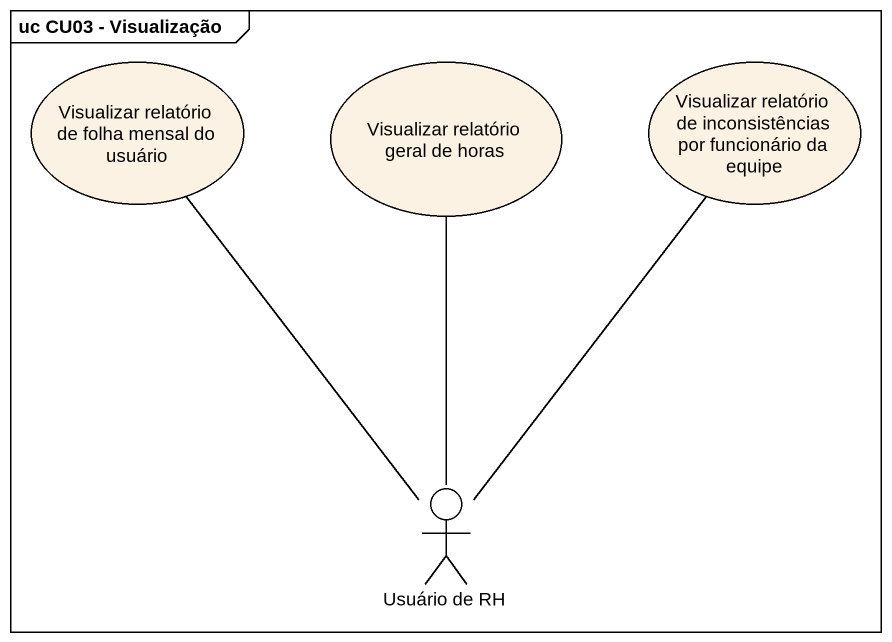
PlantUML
@startuml
mainframe uc CU03 - Visualização
usecase "Visualizar relatório de folha mensal do usuário" as Visualizar_relatório_de
usecase "Visualizar relatório geral de horas" as Visualizar_relatório_geral
usecase "Visualizar relatório de inconsistências por funcionário da equipe" as Visualizar_relatório_de_2
actor "Usuário de RH" as Usuário_de_RH
Usuário_de_RH -up- Visualizar_relatório_de
Usuário_de_RH -up- Visualizar_relatório_geral
Usuário_de_RH -up- Visualizar_relatório_de_2
@enduml
